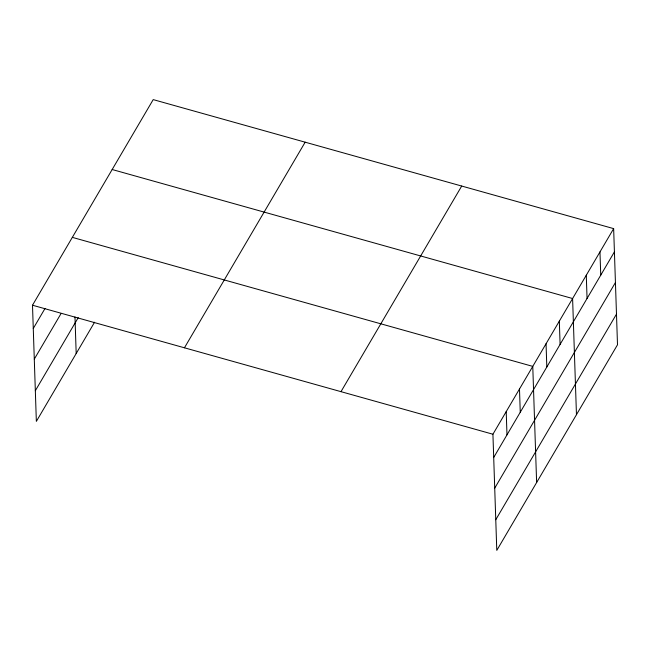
<?xml version="1.0" encoding="UTF-8"?>
<svg xmlns="http://www.w3.org/2000/svg" width="650" height="650" viewBox="0 0 650 650"><rect width="100%" height="100%" fill="white"/><g stroke="black" fill="none" stroke-linecap="round" stroke-linejoin="round"><path stroke-width="0.97" d="M94.575 322.213L36.351 421.379L32.5 305.224L153.213 99.612L613.649 228.621L617.5 344.776L496.787 550.387L492.927 434.233L613.649 228.621M33.272 328.469L45.021 308.466M34.288 359.133L60.848 313.893M35.336 390.715L78.236 317.647M184.446 347.799L305.159 142.188M340.99 391.658L461.703 186.054M493.699 457.478L614.421 251.867M494.723 488.142L615.436 282.531M495.771 519.724L616.484 314.121M112.174 169.52L572.601 298.529L576.461 414.684M72.337 237.372L532.764 366.381L536.624 482.536M32.5 305.224L492.927 434.233M599.966 251.924L600.738 275.169M586.284 275.226L587.056 298.472M559.325 321.149L560.097 344.394M546.049 343.769L546.821 367.014M519.488 389.001L520.26 412.246M506.212 411.613L506.984 434.866M74.978 316.94L76.188 353.527"/></g></svg>
